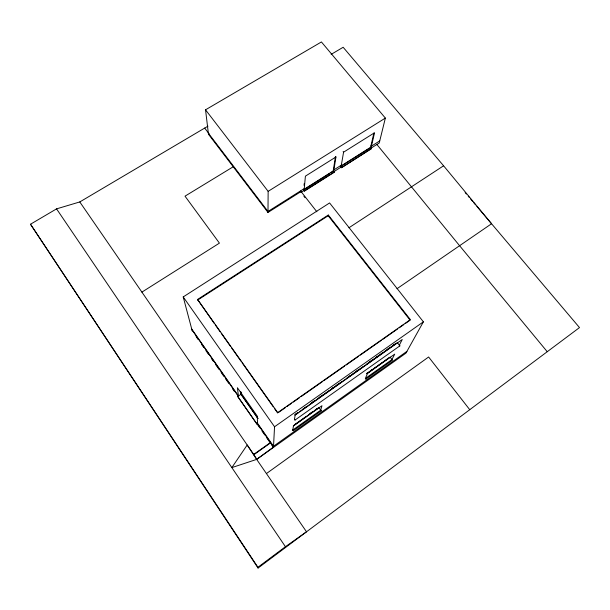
<?xml version="1.0" encoding="UTF-8"?>
<svg xmlns="http://www.w3.org/2000/svg" width="610" height="610" viewBox="0 0 610 610"><rect width="100%" height="100%" fill="white"/><g stroke="black" fill="none" stroke-linecap="round" stroke-linejoin="round"><path stroke-width="0.91" d="M303.62 189.939L304.512 191.075L334.051 172.394L333.205 170.937L335.477 156.404L335.942 156.976L305.412 176.145L304.07 190.511L300.966 192.47L301.05 191.54L267.988 212.433L268.141 191.349L205.54 109.808L321.417 41.953L385.36 118.088L379.229 142.992L370.971 148.207L371.421 148.756L341.432 167.727L340.532 166.614M476.829 206.355L579.5 327.585L258.068 568.047L257.923 567.277L285.434 546.705L306.517 531.798L256.658 459.391L273.486 447.061L257.008 423.035M256.658 459.391L247.187 444.995L231.838 467.603L256.658 459.391L405.924 353.159L423.386 321.828L329.598 202.947L183.213 296.925L274.546 426.764L273.463 447.427L271.282 444.301M304.047 185.341L304.215 183.564M304.512 191.075L304.1 190.175M292.8 430.004L293.433 425.948L321.966 405.719L320.7 410.187L292.8 430.004L293.296 430.713L321.226 410.812L318.908 407.617L293.334 425.757M294.47 419.383L295.141 415.113L402.257 339.488L399.298 345.237L399.84 345.939L397.4 342.622L299.518 411.719M335.942 156.976L333.601 171.837L340.982 167.171L343.575 152.187L374.548 132.744L370.971 148.207M293.296 430.713L292.808 429.943M399.893 345.839L295.011 420.054M405.429 323.46L410.103 320.181L328.188 215.742L328.31 215.033L197.564 299.472L214.133 323.269M341.432 167.727L371.505 148.398L370.606 147.307L373.877 133.079M321.226 410.812L320.7 410.187M365.375 378.391L365.886 379.069M266.417 473.574L428.624 356.995L469.746 409.691M365.847 379.145L392.459 360.182L390.118 357.125L366.587 373.808M406.931 351.345L273.524 446.238L257.557 423.355L256.863 424.011L257.557 423.515L257.252 416.096L237.381 387.708L238.457 396.149L237.763 396.63L256.863 424.011M310.132 413.549L313.128 411.43M316.125 409.302L317.619 408.242M366.656 373.48L368.143 372.42M371.124 370.308L372.618 369.248M294.828 424.545L301.027 420.153M302.583 419.055L306.456 416.302M308.629 414.762L313.075 411.605M314.562 410.56L317.52 408.456M366.602 373.656L372.466 369.5M374.601 367.983L376.095 366.923M377.59 365.863L382.828 362.149M384.33 361.089L388.822 357.902M256.635 459.048L253.691 454.435L270.565 442.463M253.714 454.808L270.558 442.868M295.598 414.159L297.832 412.581M312.007 402.577L315.096 400.396M319.739 397.118L322.835 394.937M331.81 388.6L333.296 387.556M337.002 384.933L339.229 383.362M348.295 376.972L349.843 375.874M356.034 371.505L358.352 369.866M369.012 362.348L372.832 359.648M375.897 357.49L378.955 355.325M381.128 353.792L383.4 352.191M387.182 349.522L389.447 347.921M393.229 345.252L395.501 343.651M294.897 414.815L298.008 412.619M302.674 409.325L306.563 406.58M310.444 403.843L315.057 400.587M317.368 398.955L321.218 396.241M324.291 394.068L328.935 390.796M331.26 389.149L337.452 384.78M339.007 383.682L342.103 381.494M346.724 378.238L349.789 376.073M351.329 374.982L358.238 370.11M359.778 369.019L362.851 366.854M366.656 364.17L371.208 360.952M372.725 359.885L377.285 356.667M378.802 355.599L383.316 352.405M384.818 351.345L389.325 348.165M390.827 347.105L393.824 344.993M294.882 414.991L298 412.787M274.546 426.764L423.386 321.828M278.473 412.474L285.48 407.556M287.035 406.466L291.71 403.187M293.265 402.097L299.502 397.728M301.058 396.637L322.088 381.89M323.643 380.8L344.673 366.053M346.228 364.963L358.695 356.225M360.251 355.134L381.281 340.388M382.836 339.297L397.636 328.92M399.199 327.829L403.866 324.55M237.763 396.63L240.942 394.251L240.622 391.475M396.98 288.721L491.561 223.748L443.592 165.79L343.156 47.267L331.154 54.366M348.95 227.766L443.592 165.79M197.693 300.051L328.188 215.742M304.245 188.581L267.996 211.479L208.345 133.148M341.333 165.157L333.914 169.839L333.464 169.283M379.74 140.895L371.452 146.133L371.002 145.584M267.546 211.853L268.187 211.449M304.451 189.108L333.205 170.937M370.606 147.307L340.594 166.263L341.493 167.376M141.901 292.121L219.425 243.123L185.013 196.161L233.226 166.766M304.421 189.435L329.164 173.797M330.757 172.79L332.358 171.784M341.325 166.111L369.736 148.161M304.542 190.747L334.105 172.05M268.141 191.349L385.36 118.088M267.988 212.433L208.475 134.253L209.108 133.88L204.685 128.077L79.788 201.94L56.555 208.872L30.5 224.228L258.068 568.047M204.685 128.077L207.964 126.178M465.163 192.585L466.391 194.033M468.236 196.206L469.464 197.655M470.691 199.104L472.529 201.277M473.757 202.726L475.602 204.907M376.873 144.478L459.589 245.708L547.246 351.711M343.11 151.615L343.575 152.187M333.151 171.28L334.051 172.394M328.31 215.033L410.377 319.64L277.718 412.634L197.564 299.472M300.6 190.976L316.857 211.784M303.887 196.206L305.061 197.709M294.477 419.306L294.996 420.122M215.223 324.817L220.157 331.779M221.255 333.327L230.565 346.48M231.663 348.028L240.981 361.181M242.078 362.729L273.31 406.832M274.401 408.38L277.695 413.016M257.977 418.445L241.392 394.739L241.095 392.1M240.942 394.251L257.946 418.559M191.753 329.087L238.434 395.966M191.936 329.796L238.03 395.844M196.085 336.529L198.265 339.656M201.536 344.337L203.717 347.464M205.898 350.582L208.62 354.494M211.342 358.398L213.523 361.517M215.704 364.643L218.975 369.332M221.155 372.451L223.878 376.355M225.509 378.703L228.78 383.385M232.593 388.852L234.232 391.193M257.664 424.781L259.837 427.9M262.018 431.026L264.748 434.93M266.379 437.271L269.65 441.96M237.74 396.447L256.856 423.851M79.788 201.94L253.691 454.435M56.555 208.872L285.434 546.705M30.5 224.228L257.923 567.277M183.213 296.925L192.272 331.062M205.54 109.808L208.475 134.253M367.594 373.358L365.344 378.474L391.902 359.603L394.731 354.113L367.594 373.358"/></g></svg>
